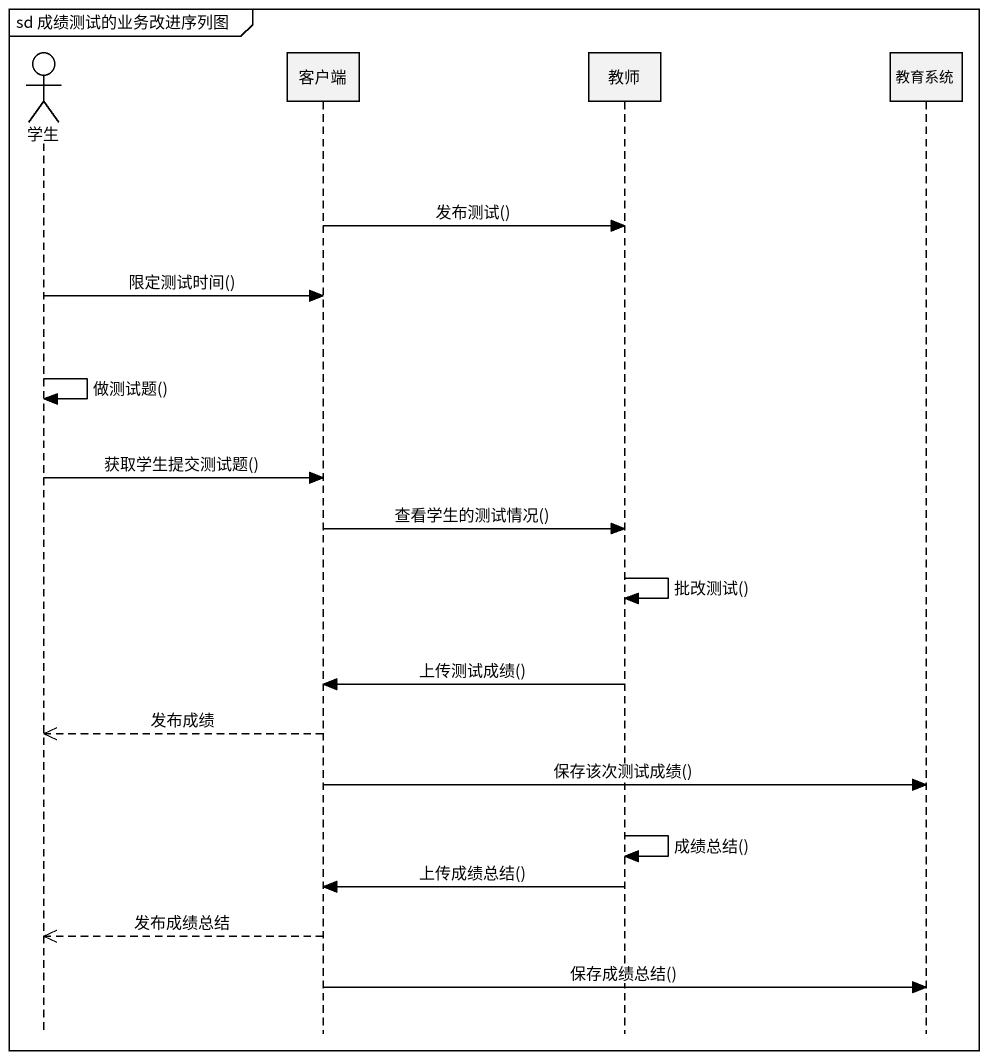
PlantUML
@startuml
mainframe sd 成绩测试的业务改进序列图
hide footbox
actor 学生
participant 客户端
participant 教师
participant 教育系统

客户端 -> 教师 : 发布测试()
学生 -> 客户端 : 限定测试时间()
学生 -> 学生 : 做测试题()
学生 -> 客户端 : 获取学生提交测试题()
客户端 -> 教师 : 查看学生的测试情况()
教师 -> 教师 : 批改测试()
教师 -> 客户端 : 上传测试成绩()
客户端 -->> 学生 : 发布成绩
客户端 -> 教育系统 : 保存该次测试成绩()
教师 -> 教师 : 成绩总结()
教师 -> 客户端 : 上传成绩总结()
客户端 -->> 学生 : 发布成绩总结
客户端 -> 教育系统 : 保存成绩总结()
@enduml
